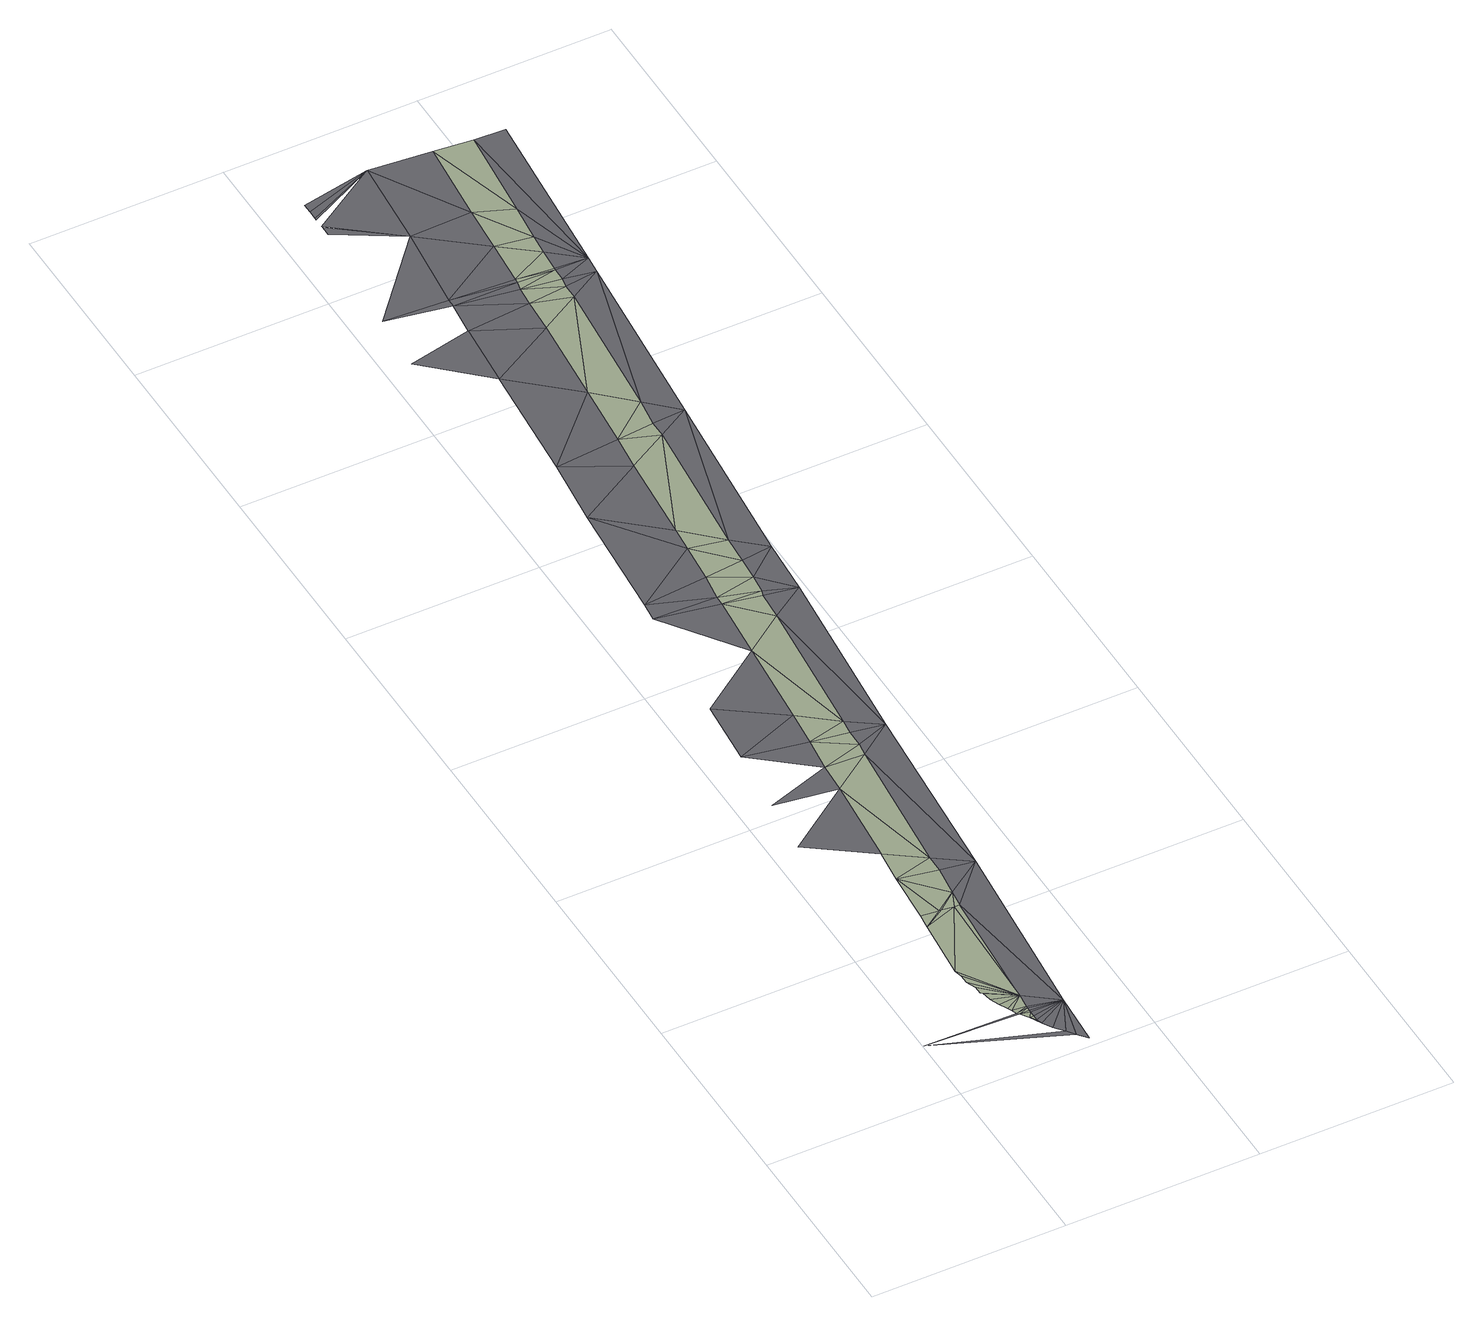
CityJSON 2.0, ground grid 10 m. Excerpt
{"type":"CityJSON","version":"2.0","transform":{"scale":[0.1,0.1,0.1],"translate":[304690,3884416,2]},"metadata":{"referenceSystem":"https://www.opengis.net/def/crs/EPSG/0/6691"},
"CityObjects":{
"road1":{"type":"Road","attributes":{"name":"3896号線","function":"4","RoadStructureAttribute.width":12.4,"RoadStructureAttribute.numberOfLanes":2},"geometry":[{"type":"MultiSurface","lod":"3","boundaries":[[[0,1,2]],[[0,3,4]],[[5,6,7]],[[8,9,2]],[[10,11,1]],[[1,12,10]],[[2,1,13]],[[14,10,12]],[[12,15,16]],[[12,16,14]],[[7,17,5]],[[18,6,5]],[[17,19,5]],[[20,18,5]],[[19,21,5]],[[1,11,13]],[[22,20,5]],[[2,13,8]],[[21,9,5]],[[23,22,5]],[[9,8,5]],[[24,16,15]],[[24,15,25]],[[24,11,10]],[[13,24,8]],[[24,25,4]],[[8,24,5]],[[24,4,3]],[[26,23,5]],[[14,16,24]],[[10,14,24]],[[13,11,24]],[[3,27,24]],[[28,29,30]],[[30,23,26]],[[31,30,29]],[[29,32,31]],[[26,28,30]],[[5,24,33]],[[26,5,33]],[[28,34,29]],[[29,34,32]],[[35,36,37]],[[28,26,34]],[[33,34,26]],[[38,39,32]],[[38,32,34]],[[24,40,33]],[[37,32,39]],[[40,34,33]],[[41,42,35]],[[37,39,35]],[[34,40,38]],[[38,40,39]],[[43,44,45]],[[43,45,41]],[[46,35,39]],[[47,45,44]],[[35,46,41]],[[39,40,46]],[[41,48,43]],[[49,47,44]],[[48,41,46]],[[50,51,43]],[[50,43,48]],[[44,43,51]],[[40,52,46]],[[46,52,48]],[[44,51,49]],[[48,52,50]],[[50,52,51]],[[53,54,55]],[[53,55,49]],[[56,55,54]],[[57,58,56]],[[59,49,51]],[[60,56,54]],[[49,59,53]],[[51,52,59]],[[56,60,57]],[[57,61,58]],[[62,60,54]],[[63,64,53]],[[54,53,64]],[[63,53,59]],[[52,65,59]],[[58,66,67]],[[62,68,60]],[[54,64,62]],[[66,58,61]],[[57,60,68]],[[59,65,63]],[[69,61,57]],[[63,65,64]],[[68,69,57]],[[62,64,65]],[[70,68,62]],[[65,70,62]],[[71,72,67]],[[71,67,66]],[[69,73,61]],[[68,70,69]],[[74,75,76]],[[75,67,72]],[[66,61,73]],[[66,73,71]],[[77,78,79]],[[75,80,76]],[[81,82,71]],[[80,75,72]],[[81,71,73]],[[77,79,83]],[[69,84,73]],[[69,70,84]],[[72,71,82]],[[76,85,78]],[[86,87,83]],[[78,88,79]],[[73,84,81]],[[85,76,80]],[[82,89,72]],[[81,84,82]],[[90,91,92]],[[93,90,92]],[[94,93,92]],[[95,96,79]],[[97,78,85]],[[98,83,92]],[[88,78,97]],[[95,79,88]],[[83,79,96]],[[80,72,89]],[[80,89,85]],[[96,99,83]],[[85,100,97]],[[88,101,95]],[[100,85,89]],[[102,101,97]],[[92,83,99]],[[88,97,101]],[[82,103,89]],[[82,84,103]],[[102,97,100]],[[104,105,95]],[[96,95,105]],[[104,95,101]],[[89,103,100]],[[105,106,96]],[[100,103,102]],[[107,92,99]],[[99,96,106]],[[102,108,101]],[[101,108,104]],[[104,108,105]],[[106,109,99]],[[105,108,106]],[[102,103,108]],[[107,99,109]],[[106,108,109]],[[110,107,109]],[[109,108,110]],[[108,111,110]]],"semantics":{"surfaces":[{"type":"TrafficArea","function":"1010"},{"type":"AuxiliaryTrafficArea","function":"1100"},{"type":"TrafficArea","function":"2020"}],"values":[0,0,1,1,1,1,1,1,1,1,1,1,1,1,1,1,1,1,1,1,1,2,2,2,2,2,2,2,1,2,2,2,2,1,1,1,1,1,2,1,1,1,0,1,1,1,1,2,1,2,0,1,2,2,0,0,1,0,1,2,1,0,1,1,1,1,2,2,1,2,2,0,0,0,0,1,0,1,2,0,0,1,1,1,1,2,0,1,1,0,1,2,1,2,1,2,2,2,0,0,1,2,0,0,1,1,0,0,1,0,1,0,2,2,1,0,0,0,2,0,1,2,0,0,0,0,0,0,0,0,0,1,1,0,1,1,1,1,0,1,2,2,1,1,1,1,2,1,2,0,1,2,2,2,1,2,2,1,2,1,2,2]}}]}
},
"vertices":[
[1,36,1],[49,34,1],[48,35,1],[65,10,1],[62,14,1],[55,45,1],[40,55,1],[41,54,1],[54,37,1],[47,38,1],[54,33,1],[54,34,1],[52,30,1],[54,36,1],[54,30,1],[55,24,1],[54,27,1],[42,49,1],[40,59,1],[44,44,1],[38,64,1],[46,40,1],[38,69,1],[37,73,1],[71,33,1],[58,19,1],[57,111,1],[69,5,1],[51,112,1],[50,112,1],[40,105,1],[41,113,1],[43,140,1],[60,111,1],[61,120,1],[49,205,1],[14,180,1],[45,158,1],[63,136,1],[63,145,1],[80,133,1],[50,221,1],[17,210,1],[52,239,1],[54,258,1],[20,245,1],[70,220,1],[23,280,1],[71,227,1],[58,305,1],[71,236,1],[72,244,1],[88,233,1],[61,339,1],[61,344,1],[29,345,1],[30,355,1],[65,379,1],[35,419,1],[79,320,1],[63,358,1],[66,392,1],[82,348,1],[80,335,1],[81,338,1],[97,332,1],[70,439,1],[39,455,1],[83,360,1],[84,375,1],[99,362,1],[72,458,1],[75,492,1],[91,451,1],[14,547,1],[44,519,1],[47,554,1],[16,578,1],[49,572,1],[49,576,1],[79,539,1],[91,460,1],[93,475,1],[54,622,1],[108,461,1],[80,557,1],[22,646,1],[22,641,1],[82,572,1],[100,551,1],[22,653,1],[22,652,1],[58,670,1],[22,658,1],[22,663,1],[82,574,1],[84,598,1],[81,567,1],[22,647,1],[86,623,1],[100,559,1],[101,571,1],[101,564,1],[117,561,1],[101,572,1],[102,584,1],[103,595,1],[90,667,1],[118,571,1],[105,615,1],[110,665,1],[126,664,1]
]}
